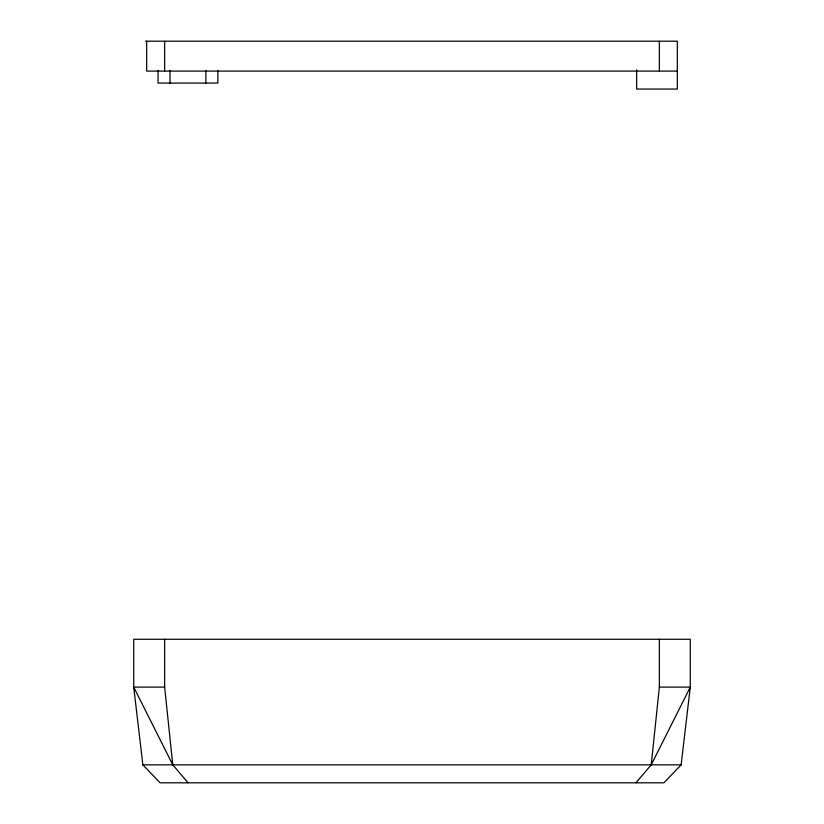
<?xml version="1.0" encoding="UTF-8"?>
<svg xmlns="http://www.w3.org/2000/svg" width="824" height="824" viewBox="0 0 824 824"><rect width="100%" height="100%" fill="white"/><g stroke="black" fill="none" stroke-linecap="round" stroke-linejoin="round"><path stroke-width="1.24" d="M635.912 782.8L651.228 764.857L659.355 687.113L659.355 639.269M681.129 764.857L690.275 687.113L690.275 639.269L133.725 639.269L133.725 687.113L142.871 764.857L160.103 782.8L663.897 782.8L681.129 764.857L142.871 764.857M651.228 764.857L690.275 687.113L659.355 687.113M145.488 41.2L677.318 41.2L677.318 89.044L636.643 89.044L636.643 69.824M677.318 71.101L146.682 71.101L146.682 41.2M172.772 764.857L164.645 687.113L133.725 687.113L172.772 764.857L188.088 782.8M659.355 41.2L659.355 71.101M217.855 70.586L217.855 83.07L158.043 83.07L158.043 70.586M205.887 70.606L205.887 83.07M170.002 70.606L170.002 83.07M164.645 41.2L164.645 71.101M164.645 639.269L164.645 687.113"/></g></svg>
